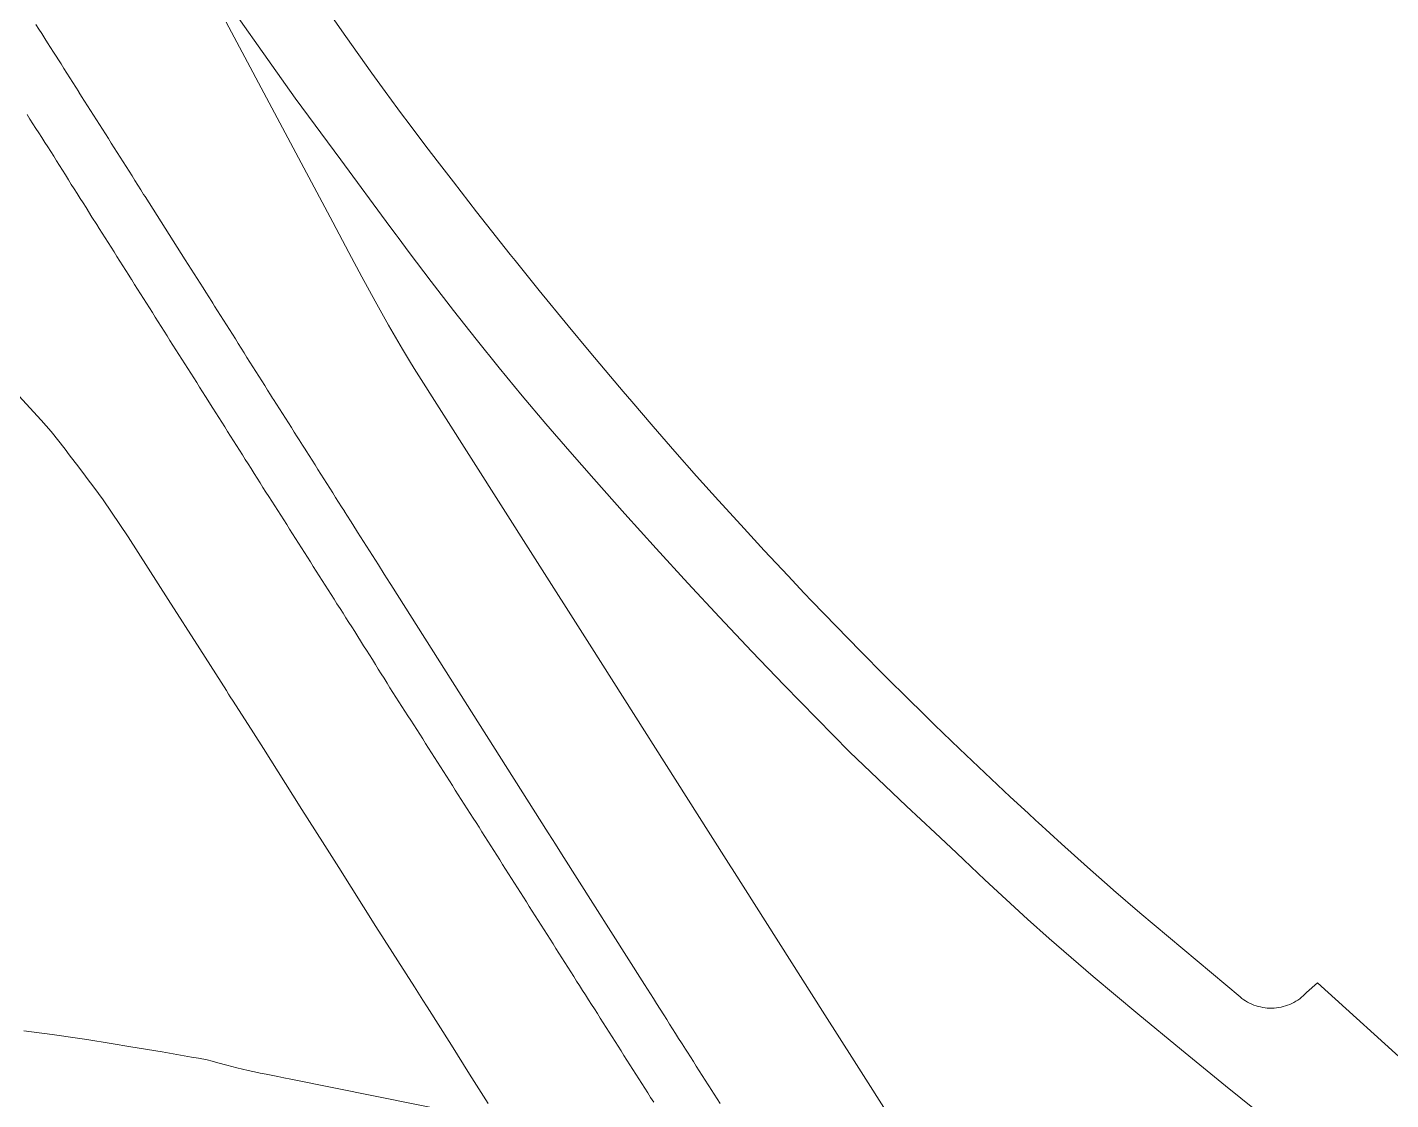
# Model space of a CAD drawing. Header units: metres. Extents: x 662613 to 666742, y 2728069 to 2732733.
# Drawn here: x 665272.3 to 665470, y 2731295.1 to 2731450.6 of the extents above; entities that cross this region are included whole.
import ezdxf

# ---------------------------------------------------------------- set-up
doc = ezdxf.new("R2010")
doc.units = ezdxf.units.M
doc.header["$MEASUREMENT"] = 0
doc.layers.add('Xref_DQ_MasterPlan_2024$0$DQ_ROADS', color=8, linetype='Continuous', lineweight=13)

# ---------------------------------------------------------------- blocks, each defined once
blk = doc.blocks.new('Xref_DQ_MasterPlan_2024$0$DQ_Roads_')
at = {"layer": 'Xref_DQ_MasterPlan_2024$0$DQ_ROADS'}
for points in [[(665339.0983, 2731294.489), (665336.4153, 2731298.7664), (665333.766, 2731302.9455), (665330.2448, 2731308.5106), (665329.6328, 2731309.4779), (665328.4012, 2731311.4244), (665322.8127, 2731320.1767), (665317.4475, 2731328.7385), (665315.0718, 2731332.4337), (665312.1006, 2731337.1469), (665310.78, 2731339.2138), (665306.529, 2731345.9705), (665305.0736, 2731348.2424), (665302.1228, 2731352.8484), (665301.7121, 2731353.4894), (665301.4759, 2731353.8581), (665301.145, 2731354.3768), (665297.2739, 2731360.4487), (665292.7148, 2731367.6022), (665286.901, 2731376.6589), (665283.262, 2731382.0495), (665281.9283, 2731383.9074), (665280.9381, 2731385.1568), (665280.6925, 2731385.495), (665279.7683, 2731386.7681), (665278.3696, 2731388.5796), (665277.7537, 2731389.3862), (665275.7193, 2731391.9781), (665274.295, 2731393.579), (665272.6442, 2731395.405), (665271.0835, 2731397.0954)], [(665271.7857, 2731305.0527), (665275.8601, 2731304.5095), (665279.536, 2731303.9807), (665279.9003, 2731303.9283), (665280.8954, 2731303.7851), (665284.4165, 2731303.2318), (665287.2887, 2731302.7489), (665291.8361, 2731301.9843), (665296.1037, 2731301.2247), (665297.1149, 2731301.0587), (665298.3523, 2731300.8173), (665299.1067, 2731300.6463), (665299.8888, 2731300.3895), (665301.1867, 2731300.0427), (665302.6481, 2731299.6805), (665304.2829, 2731299.2831), (665305.6763, 2731298.9913), (665306.0681, 2731298.9105), (665306.8961, 2731298.7399), (665308.5945, 2731298.4234), (665309.4905, 2731298.243), (665310.4914, 2731298.0415), (665340.9293, 2731291.9132)], [(665452.4377, 2731291.9165), (665446.0294, 2731297.0752), (665439.6584, 2731302.2797), (665433.3245, 2731307.5294), (665430.0752, 2731310.2126), (665426.8508, 2731312.9273), (665423.6521, 2731315.6729), (665420.4796, 2731318.449), (665417.3338, 2731321.255), (665414.2153, 2731324.0905), (665411.1248, 2731326.9551), (665408.0623, 2731329.8484), (665407.0001, 2731330.8427), (665403.9053, 2731333.7399), (665399.7623, 2731337.6465), (665395.6337, 2731341.5684), (665391.5196, 2731345.5053), (665386.7484, 2731350.3246), (665382.0154, 2731355.1822), (665377.3208, 2731360.0777), (665372.6652, 2731365.0106), (665368.0492, 2731369.9803), (665363.4732, 2731374.9862), (665358.9374, 2731380.0281), (665354.4424, 2731385.1054), (665350.935, 2731389.0729), (665347.4718, 2731393.0803), (665344.0537, 2731397.1268), (665340.6808, 2731401.2121), (665337.354, 2731405.335), (665334.0741, 2731409.4948), (665330.8415, 2731413.6905), (665327.6568, 2731417.9218), (665326.0508, 2731420.0961), (665325.7771, 2731420.4666), (665324.8702, 2731421.6945), (665317.7247, 2731431.3685), (665311.1359, 2731440.2888), (665298.408, 2731458.3181)], [(665301.1138, 2731451.3299), (665309.2673, 2731436.0034), (665316.5618, 2731422.2916), (665318.8785, 2731417.9368), (665320.7683, 2731414.3983), (665322.698, 2731410.8802), (665324.6665, 2731407.3834), (665326.6738, 2731403.9083), (665327.6967, 2731402.1821), (665328.3885, 2731401.0933), (665345.2417, 2731374.567), (665354.1272, 2731360.5815), (665371.0042, 2731334.0177), (665374.2942, 2731328.8394), (665374.4999, 2731328.5156), (665387.9399, 2731307.3615), (665392.1711, 2731300.7017), (665403.8157, 2731282.3735)], [(665372.7309, 2731294.5128), (665372.3041, 2731295.1895), (665371.8739, 2731295.8641), (665371.4451, 2731296.5403), (665371.2089, 2731296.9129), (665371.0204, 2731297.2102), (665370.5887, 2731297.8878), (665370.156, 2731298.565), (665369.7223, 2731299.2362), (665369.2928, 2731299.9116), (665368.8669, 2731300.586), (665368.4368, 2731301.2582), (665368.0034, 2731301.9336), (665367.6198, 2731302.5341), (665367.5723, 2731302.6084), (665367.14, 2731303.2842), (665366.711, 2731303.9573), (665366.2825, 2731304.635), (665365.8546, 2731305.3114), (665365.4252, 2731305.9892), (665364.997, 2731306.6664), (665364.5679, 2731307.3471), (665363.508, 2731309.027), (665363.0673, 2731309.7218), (665362.6398, 2731310.4022), (665362.2082, 2731311.0808), (665361.7878, 2731311.7544), (665349.7374, 2731330.7354), (665348.8824, 2731332.0937), (665348.4558, 2731332.7686), (665347.8226, 2731333.7644), (665324.9878, 2731369.7818), (665324.8923, 2731369.9332), (665324.4687, 2731370.6066), (665324.037, 2731371.2841), (665323.1806, 2731372.6358), (665322.7527, 2731373.3091), (665322.3263, 2731373.9876), (665321.8977, 2731374.6644), (665321.4632, 2731375.3383), (665321.0391, 2731376.0089), (665320.6119, 2731376.6915), (665320.1751, 2731377.3649), (665319.4783, 2731378.4797), (665319.1365, 2731379.0266), (665318.7104, 2731379.6995), (665318.2826, 2731380.376), (665318.252, 2731380.4244), (665317.8531, 2731381.0565), (665317.423, 2731381.7273), (665316.988, 2731382.4046), (665316.5613, 2731383.0763), (665316.1339, 2731383.7538), (665315.7093, 2731384.4308), (665315.2836, 2731385.1067), (665314.8546, 2731385.7822), (665314.4228, 2731386.459), (665313.9992, 2731387.1344), (665313.5733, 2731387.8107), (665313.1404, 2731388.488), (665312.7129, 2731389.1639), (665312.5663, 2731389.3938), (665312.283, 2731389.8383), (665311.8575, 2731390.5138), (665311.8127, 2731390.5836), (665311.4253, 2731391.1878), (665310.9958, 2731391.8665), (665310.5673, 2731392.5403), (665310.1387, 2731393.2146), (665309.7093, 2731393.8902), (665309.2743, 2731394.5636), (665308.8456, 2731395.2374), (665308.4132, 2731395.9165), (665307.9934, 2731396.5884), (665307.8446, 2731396.8149), (665307.5546, 2731397.2565), (665307.1203, 2731397.9387), (665306.7164, 2731398.6157), (665306.293, 2731399.2945), (665305.8654, 2731399.9763), (665305.4366, 2731400.6477), (665305.0037, 2731401.3253), (665304.5638, 2731402.002), (665304.1287, 2731402.6735), (665303.71, 2731403.3507), (665303.2937, 2731404.0259), (665302.8704, 2731404.7019), (665302.4482, 2731405.3821), (665302.0241, 2731406.0592), (665301.5964, 2731406.7381), (665301.1583, 2731407.4145), (665300.733, 2731408.0922), (665300.3058, 2731408.7637), (665299.8718, 2731409.4396), (665299.4421, 2731410.1163), (665299.1594, 2731410.5605), (665299.0126, 2731410.7911), (665298.5835, 2731411.4636), (665298.1577, 2731412.1399), (665297.7606, 2731412.7763), (665295.1857, 2731416.8311), (665289.3474, 2731426.0249), (665289.1413, 2731426.3415), (665288.7183, 2731427.0237), (665288.2991, 2731427.6973), (665287.8849, 2731428.3786), (665287.4582, 2731429.0568), (665287.0306, 2731429.7234), (665286.603, 2731430.4074), (665286.1768, 2731431.0862), (665285.7505, 2731431.756), (665285.3238, 2731432.4357), (665284.88, 2731433.1096), (665284.4466, 2731433.7861), (665284.0307, 2731434.4483), (665283.5914, 2731435.1385), (665283.1634, 2731435.8102), (665282.3036, 2731437.171), (665281.8777, 2731437.8364), (665281.4519, 2731438.5125), (665281.0207, 2731439.1854), (665280.5926, 2731439.8659), (665280.1558, 2731440.5381), (665279.7493, 2731441.1861), (665279.7317, 2731441.214), (665279.3041, 2731441.8902), (665278.8704, 2731442.5619), (665278.4447, 2731443.2408), (665278.0102, 2731443.919), (665277.5849, 2731444.5913), (665277.1711, 2731445.2707), (665276.0907, 2731446.9521), (665275.6627, 2731447.6275), (665275.2276, 2731448.2988), (665274.7935, 2731448.9714), (665274.3595, 2731449.6516), (665273.9259, 2731450.3238), (665273.5058, 2731451.0013)], [(665310.7427, 2731460.2871), (665318.4618, 2731449.2459), (665320.3517, 2731446.5671), (665322.2588, 2731443.9007), (665324.1831, 2731441.246), (665326.0016, 2731438.7713), (665326.1246, 2731438.604), (665328.083, 2731435.9745), (665330.0585, 2731433.3579), (665332.0506, 2731430.7538), (665334.0593, 2731428.163), (665337.4142, 2731423.8339), (665338.1537, 2731422.8797), (665342.297, 2731417.6344), (665343.0133, 2731416.7448), (665346.489, 2731412.4281), (665350.7294, 2731407.2612), (665353.7709, 2731403.5843), (665356.8364, 2731399.9273), (665358.6721, 2731397.7663), (665359.926, 2731396.2902), (665363.0393, 2731392.6731), (665366.1759, 2731389.0765), (665369.3359, 2731385.5006), (665372.519, 2731381.9453), (665375.7247, 2731378.4113), (665379.1439, 2731374.7008), (665382.5906, 2731371.0149), (665384.9512, 2731368.5275), (665386.0649, 2731367.3539), (665389.5665, 2731363.7176), (665393.0948, 2731360.1069), (665396.65, 2731356.5219), (665400.2315, 2731352.9626), (665401.8906, 2731351.3379), (665403.8391, 2731349.4299), (665407.4724, 2731345.9235), (665411.1312, 2731342.444), (665414.8153, 2731338.9918), (665417.392, 2731336.6124), (665418.5245, 2731335.5667), (665418.879, 2731335.2441), (665422.2581, 2731332.1692), (665426.016, 2731328.7998), (665429.3162, 2731325.8841), (665429.798, 2731325.4585), (665433.6035, 2731322.1457), (665448.1433, 2731309.9662), (665448.4037, 2731309.7584), (665448.6739, 2731309.563), (665448.9532, 2731309.381), (665449.2406, 2731309.2122), (665449.536, 2731309.0574), (665449.8382, 2731308.9168), (665450.1466, 2731308.7908), (665450.461, 2731308.6796), (665450.7802, 2731308.5834), (665451.1035, 2731308.5026), (665451.4305, 2731308.4374), (665451.7601, 2731308.3876), (665452.0917, 2731308.3536), (665452.4245, 2731308.3356), (665452.7579, 2731308.3332), (665453.0909, 2731308.3468), (665453.4229, 2731308.3764), (665453.7532, 2731308.4216), (665454.081, 2731308.4824), (665454.4054, 2731308.5588), (665454.7258, 2731308.6506), (665455.0414, 2731308.7576), (665455.3518, 2731308.8794), (665455.6558, 2731309.0158), (665455.9531, 2731309.1666), (665456.2429, 2731309.3314), (665456.5245, 2731309.5098), (665456.7971, 2731309.7014), (665457.0605, 2731309.9056), (665457.3137, 2731310.1222), (665457.5565, 2731310.3508), (665457.7881, 2731310.5907), (665459.3878, 2731311.987), (665473.2593, 2731299.4577)], [(665272.2402, 2731437.947), (665272.6623, 2731437.2712), (665273.0949, 2731436.5947), (665273.5265, 2731435.9197), (665273.9593, 2731435.2449), (665274.3859, 2731434.5689), (665274.8154, 2731433.8912), (665275.2413, 2731433.2241), (665275.6729, 2731432.5467), (665276.0991, 2731431.8635), (665276.5231, 2731431.1893), (665276.9471, 2731430.5118), (665277.372, 2731429.8362), (665277.7968, 2731429.16), (665278.2278, 2731428.4757), (665278.6538, 2731427.7966), (665279.0789, 2731427.1274), (665279.5032, 2731426.4512), (665279.9329, 2731425.7702), (665280.3579, 2731425.1012), (665280.7941, 2731424.4228), (665281.6515, 2731423.063), (665282.3435, 2731421.9703), (665282.716, 2731421.382), (665283.1415, 2731420.7064), (665283.5707, 2731420.0248), (665283.9974, 2731419.3491), (665284.4205, 2731418.6719), (665284.8521, 2731418.0004), (665285.2798, 2731417.3267), (665285.7132, 2731416.644), (665286.1372, 2731415.9755), (665286.5679, 2731415.2926), (665286.9918, 2731414.6148), (665287.3701, 2731414.011), (665287.4146, 2731413.9399), (665287.8404, 2731413.2626), (665288.2707, 2731412.5855), (665288.7065, 2731411.9144), (665289.1347, 2731411.2353), (665289.5605, 2731410.5615), (665289.9842, 2731409.8885), (665290.4166, 2731409.2044), (665290.8381, 2731408.5292), (665291.2651, 2731407.8514), (665291.688, 2731407.175), (665292.113, 2731406.4998), (665292.538, 2731405.8261), (665292.9656, 2731405.1458), (665293.394, 2731404.4661), (665293.8155, 2731403.7896), (665294.2453, 2731403.1126), (665294.6749, 2731402.4392), (665295.1103, 2731401.7604), (665295.5444, 2731401.0894), (665295.9826, 2731400.4186), (665296.4141, 2731399.7449), (665296.8446, 2731399.0725), (665297.269, 2731398.4038), (665297.6948, 2731397.7246), (665298.1204, 2731397.0477), (665299.1835, 2731395.3553), (665299.6142, 2731394.6783), (665300.0403, 2731393.9998), (665300.4701, 2731393.3274), (665300.8988, 2731392.653), (665301.3263, 2731391.976), (665301.7468, 2731391.2996), (665302.1692, 2731390.6245), (665302.6043, 2731389.9431), (665303.0356, 2731389.2698), (665303.4648, 2731388.5932), (665303.8917, 2731387.915), (665304.3186, 2731387.2449), (665304.7468, 2731386.5681), (665305.1761, 2731385.8879), (665305.6003, 2731385.2128), (665306.0276, 2731384.5373), (665306.4548, 2731383.8607), (665306.8876, 2731383.1797), (665307.3138, 2731382.5131), (665307.7456, 2731381.8311), (665308.1785, 2731381.1563), (665308.6064, 2731380.4851), (665309.0356, 2731379.8122), (665309.4683, 2731379.1366), (665309.891, 2731378.4608), (665310.3154, 2731377.7892), (665310.742, 2731377.1129), (665311.1778, 2731376.4289), (665311.6058, 2731375.7584), (665312.0346, 2731375.0768), (665312.4608, 2731374.4033), (665312.8942, 2731373.7311), (665313.3221, 2731373.056), (665313.751, 2731372.3727), (665314.1762, 2731371.7052), (665314.5978, 2731371.0386), (665315.033, 2731370.3518), (665315.8915, 2731368.9991), (665316.3194, 2731368.3231), (665316.7515, 2731367.6484), (665317.1836, 2731366.9735), (665317.6217, 2731366.3026), (665318.0606, 2731365.6287), (665318.4863, 2731364.9511), (665318.9064, 2731364.2759), (665319.3331, 2731363.6101), (665319.7577, 2731362.9314), (665320.1906, 2731362.2523), (665320.6158, 2731361.5803), (665321.0503, 2731360.8978), (665321.4755, 2731360.225), (665321.9095, 2731359.5476), (665322.3303, 2731358.8732), (665322.7549, 2731358.1923), (665323.1739, 2731357.5127), (665323.5934, 2731356.8397), (665324.0187, 2731356.1667), (665324.4438, 2731355.4825), (665324.8687, 2731354.7979), (665325.2977, 2731354.1306), (665326.1736, 2731352.7692), (665326.602, 2731352.0986), (665327.0326, 2731351.4203), (665327.4617, 2731350.7489), (665327.8918, 2731350.0756), (665328.7534, 2731348.7261), (665329.1841, 2731348.0526), (665329.6113, 2731347.3761), (665330.0439, 2731346.7058), (665330.471, 2731346.0295), (665330.9036, 2731345.3495), (665331.3331, 2731344.6749), (665331.7646, 2731344.0036), (665332.1975, 2731343.3269), (665332.6261, 2731342.6566), (665333.056, 2731341.9834), (665333.4891, 2731341.3085), (665333.92, 2731340.6346), (665334.3458, 2731339.9603), (665334.7692, 2731339.2861), (665335.1995, 2731338.6065), (665335.6299, 2731337.9309), (665336.0625, 2731337.2605), (665336.4954, 2731336.5844), (665336.9301, 2731335.9059), (665337.3542, 2731335.2394), (665337.7865, 2731334.561), (665338.209, 2731333.8811), (665338.6434, 2731333.2075), (665339.0634, 2731332.5379), (665339.4971, 2731331.8525), (665339.9189, 2731331.1869), (665340.344, 2731330.5183), (665340.78, 2731329.8273), (665341.2082, 2731329.1534), (665341.6379, 2731328.4775), (665342.0672, 2731327.7991), (665342.4974, 2731327.1292), (665342.9261, 2731326.4524), (665343.3571, 2731325.7734), (665343.7841, 2731325.1037), (665344.2215, 2731324.4242), (665344.6482, 2731323.746), (665345.0739, 2731323.074), (665345.4992, 2731322.4014), (665345.9278, 2731321.7204), (665346.3619, 2731321.0521), (665346.7945, 2731320.3717), (665347.2282, 2731319.693), (665347.6589, 2731319.0194), (665348.0903, 2731318.3433), (665348.5121, 2731317.6743), (665348.9365, 2731317.0001), (665349.3649, 2731316.3221), (665349.7904, 2731315.6468), (665350.2218, 2731314.9677), (665350.6503, 2731314.2923), (665351.0829, 2731313.617), (665351.5108, 2731312.9417), (665351.9397, 2731312.2696), (665352.3671, 2731311.5974), (665352.7959, 2731310.9158), (665353.2196, 2731310.2435), (665353.6537, 2731309.5623), (665354.0852, 2731308.8867), (665354.5126, 2731308.2142), (665354.9415, 2731307.5423), (665355.3716, 2731306.8712), (665356.233, 2731305.5228), (665356.6471, 2731304.8388), (665357.07, 2731304.16), (665357.5067, 2731303.4877), (665357.9502, 2731302.8163), (665358.3733, 2731302.135), (665358.8012, 2731301.4702), (665359.2294, 2731300.7906), (665359.6611, 2731300.1159), (665360.1072, 2731299.437), (665360.5261, 2731298.7617), (665360.9651, 2731298.0944), (665361.3804, 2731297.418), (665361.8188, 2731296.7533), (665362.2548, 2731296.0707), (665362.6669, 2731295.3874), (665363.1075, 2731294.7222)]]:
    blk.add_lwpolyline(points, dxfattribs=at)
blk = doc.blocks.new('Xref_DQ_MasterPlan_2024')
blk.add_blockref('Xref_DQ_MasterPlan_2024$0$DQ_Roads_', (0, 0))

msp = doc.modelspace()

# ---------------------------------------------------------------- block references
msp.add_blockref('Xref_DQ_MasterPlan_2024', (0, 0))

doc.saveas('drawing.dxf')
